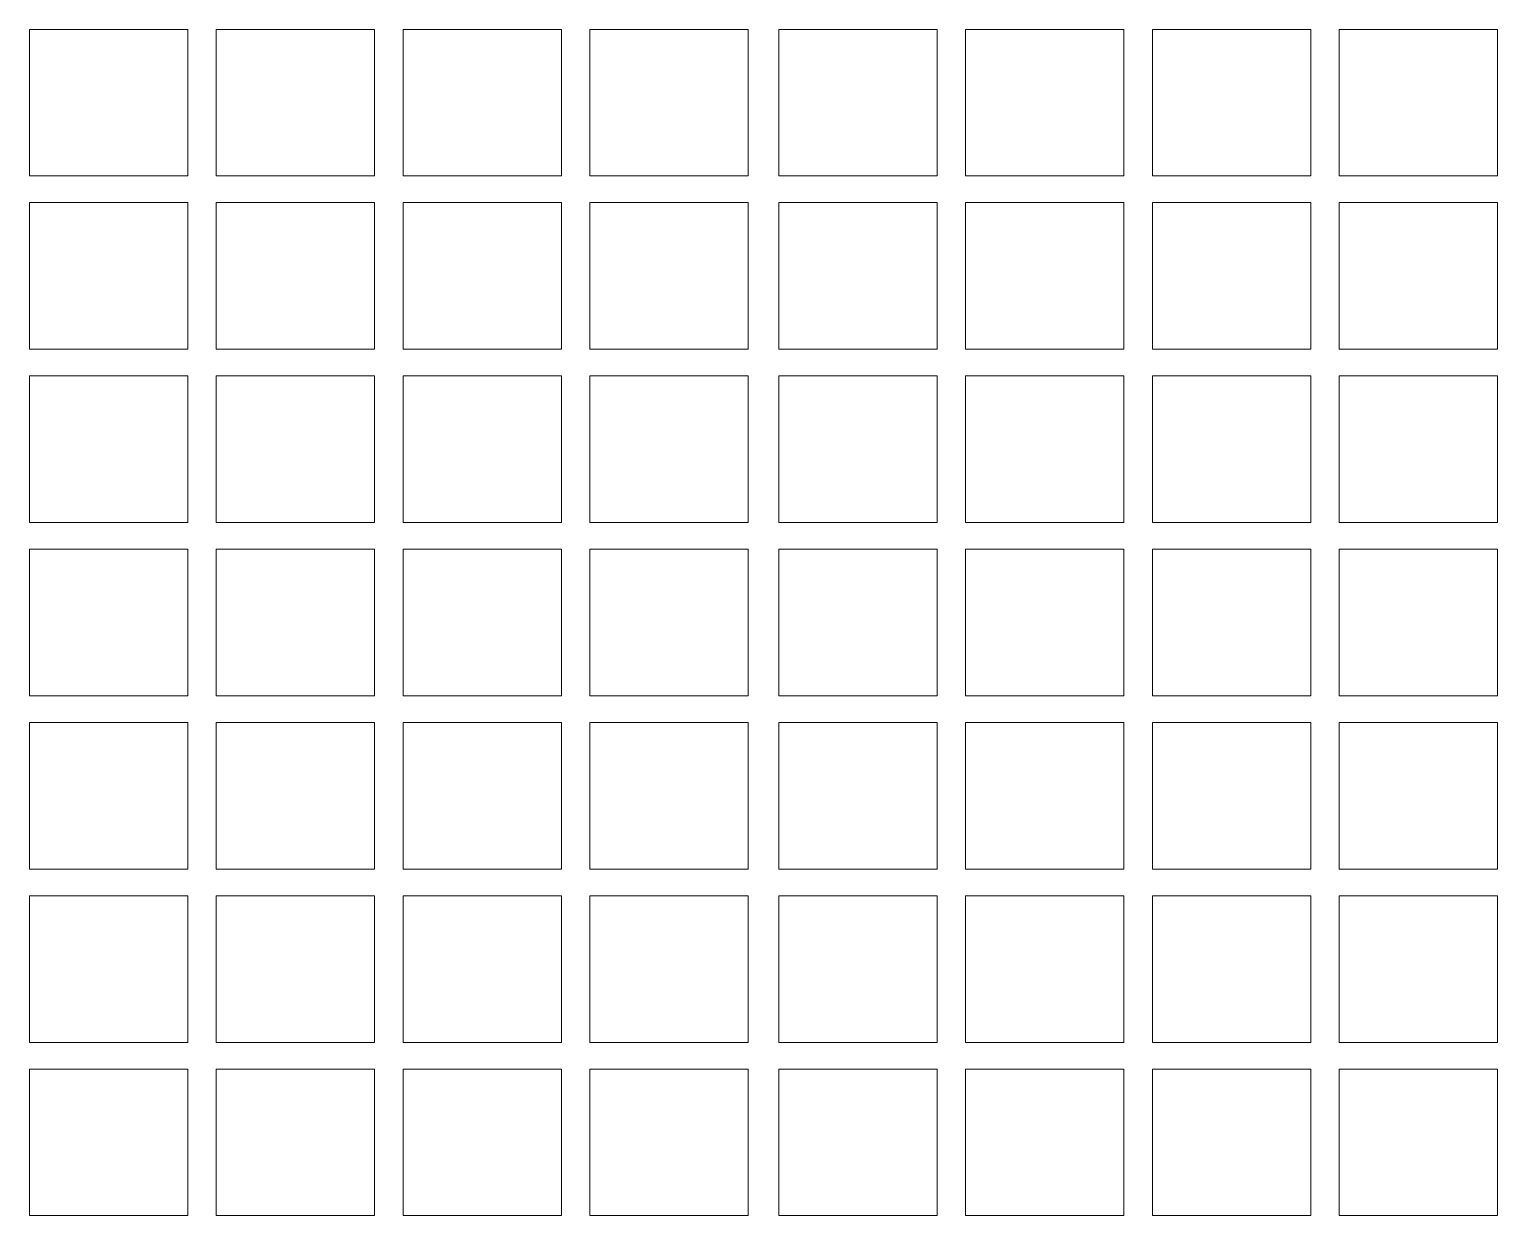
# Model space of a CAD drawing. Header units: millimetres. Extents: x -603 to 15, y -248 to 268.
# Drawn here: x -284.8 to -195.7, y 4.2 to 76.1 of the extents above; entities that cross this region are included whole.
import ezdxf

# ---------------------------------------------------------------- set-up
doc = ezdxf.new("R2010")
doc.units = ezdxf.units.MM
doc.header["$MEASUREMENT"] = 0
doc.layers.add('Camada 1', color=7, linetype='Continuous')

msp = doc.modelspace()

# ---------------------------------------------------------------- linework, layer by layer
at = {"layer": 'Camada 1', "color": 2, "lineweight": 9}
for points in [[(-275.2034, 76.1491), (-275.2034, 76.1491), (-284.8124, 76.1491), (-284.8124, 76.1491), (-284.8124, 76.1491), (-284.8124, 76.1491), (-284.8124, 67.2528), (-284.8124, 67.2528), (-284.8124, 67.2528), (-284.8124, 67.2528), (-275.2034, 67.2528), (-275.2034, 67.2528), (-275.2034, 67.2528), (-275.2034, 67.2528), (-275.2034, 76.1491), (-275.2034, 76.1491)], [(-263.8626, 76.1491), (-263.8626, 76.1491), (-273.4716, 76.1491), (-273.4716, 76.1491), (-273.4716, 76.1491), (-273.4716, 76.1491), (-273.4716, 67.2528), (-273.4716, 67.2528), (-273.4716, 67.2528), (-273.4716, 67.2528), (-263.8626, 67.2528), (-263.8626, 67.2528), (-263.8626, 67.2528), (-263.8626, 67.2528), (-263.8626, 76.1491), (-263.8626, 76.1491)], [(-252.5218, 76.1491), (-252.5218, 76.1491), (-262.1308, 76.1491), (-262.1308, 76.1491), (-262.1308, 76.1491), (-262.1308, 76.1491), (-262.1308, 67.2528), (-262.1308, 67.2528), (-262.1308, 67.2528), (-262.1308, 67.2528), (-252.5218, 67.2528), (-252.5218, 67.2528), (-252.5218, 67.2528), (-252.5218, 67.2528), (-252.5218, 76.1491), (-252.5218, 76.1491)], [(-241.1811, 76.1491), (-241.1811, 76.1491), (-250.7901, 76.1491), (-250.7901, 76.1491), (-250.7901, 76.1491), (-250.7901, 76.1491), (-250.7901, 67.2528), (-250.7901, 67.2528), (-250.7901, 67.2528), (-250.7901, 67.2528), (-241.1811, 67.2528), (-241.1811, 67.2528), (-241.1811, 67.2528), (-241.1811, 67.2528), (-241.1811, 76.1491), (-241.1811, 76.1491)], [(-229.7201, 76.1491), (-229.7201, 76.1491), (-239.3291, 76.1491), (-239.3291, 76.1491), (-239.3291, 76.1491), (-239.3291, 76.1491), (-239.3291, 67.2528), (-239.3291, 67.2528), (-239.3291, 67.2528), (-239.3291, 67.2528), (-229.7201, 67.2528), (-229.7201, 67.2528), (-229.7201, 67.2528), (-229.7201, 67.2528), (-229.7201, 76.1491), (-229.7201, 76.1491)], [(-218.3793, 76.1491), (-218.3793, 76.1491), (-227.9883, 76.1491), (-227.9883, 76.1491), (-227.9883, 76.1491), (-227.9883, 76.1491), (-227.9883, 67.2528), (-227.9883, 67.2528), (-227.9883, 67.2528), (-227.9883, 67.2528), (-218.3793, 67.2528), (-218.3793, 67.2528), (-218.3793, 67.2528), (-218.3793, 67.2528), (-218.3793, 76.1491), (-218.3793, 76.1491)], [(-207.0385, 76.1491), (-207.0385, 76.1491), (-216.6475, 76.1491), (-216.6475, 76.1491), (-216.6475, 76.1491), (-216.6475, 76.1491), (-216.6475, 67.2528), (-216.6475, 67.2528), (-216.6475, 67.2528), (-216.6475, 67.2528), (-207.0385, 67.2528), (-207.0385, 67.2528), (-207.0385, 67.2528), (-207.0385, 67.2528), (-207.0385, 76.1491), (-207.0385, 76.1491)], [(-195.6978, 76.1491), (-195.6978, 76.1491), (-205.3068, 76.1491), (-205.3068, 76.1491), (-205.3068, 76.1491), (-205.3068, 76.1491), (-205.3068, 67.2528), (-205.3068, 67.2528), (-205.3068, 67.2528), (-205.3068, 67.2528), (-195.6978, 67.2528), (-195.6978, 67.2528), (-195.6978, 67.2528), (-195.6978, 67.2528), (-195.6978, 76.1491), (-195.6978, 76.1491)], [(-275.2034, 65.6353), (-275.2034, 65.6353), (-284.8124, 65.6353), (-284.8124, 65.6353), (-284.8124, 65.6353), (-284.8124, 65.6353), (-284.8124, 56.7391), (-284.8124, 56.7391), (-284.8124, 56.7391), (-284.8124, 56.7391), (-275.2034, 56.7391), (-275.2034, 56.7391), (-275.2034, 56.7391), (-275.2034, 56.7391), (-275.2034, 65.6353), (-275.2034, 65.6353)], [(-263.8626, 65.6353), (-263.8626, 65.6353), (-273.4716, 65.6353), (-273.4716, 65.6353), (-273.4716, 65.6353), (-273.4716, 65.6353), (-273.4716, 56.7391), (-273.4716, 56.7391), (-273.4716, 56.7391), (-273.4716, 56.7391), (-263.8626, 56.7391), (-263.8626, 56.7391), (-263.8626, 56.7391), (-263.8626, 56.7391), (-263.8626, 65.6353), (-263.8626, 65.6353)], [(-252.5218, 65.6353), (-252.5218, 65.6353), (-262.1308, 65.6353), (-262.1308, 65.6353), (-262.1308, 65.6353), (-262.1308, 65.6353), (-262.1308, 56.7391), (-262.1308, 56.7391), (-262.1308, 56.7391), (-262.1308, 56.7391), (-252.5218, 56.7391), (-252.5218, 56.7391), (-252.5218, 56.7391), (-252.5218, 56.7391), (-252.5218, 65.6353), (-252.5218, 65.6353)], [(-241.1811, 65.6353), (-241.1811, 65.6353), (-250.7901, 65.6353), (-250.7901, 65.6353), (-250.7901, 65.6353), (-250.7901, 65.6353), (-250.7901, 56.7391), (-250.7901, 56.7391), (-250.7901, 56.7391), (-250.7901, 56.7391), (-241.1811, 56.7391), (-241.1811, 56.7391), (-241.1811, 56.7391), (-241.1811, 56.7391), (-241.1811, 65.6353), (-241.1811, 65.6353)], [(-229.7201, 65.6353), (-229.7201, 65.6353), (-239.3291, 65.6353), (-239.3291, 65.6353), (-239.3291, 65.6353), (-239.3291, 65.6353), (-239.3291, 56.7391), (-239.3291, 56.7391), (-239.3291, 56.7391), (-239.3291, 56.7391), (-229.7201, 56.7391), (-229.7201, 56.7391), (-229.7201, 56.7391), (-229.7201, 56.7391), (-229.7201, 65.6353), (-229.7201, 65.6353)], [(-218.3793, 65.6353), (-218.3793, 65.6353), (-227.9883, 65.6353), (-227.9883, 65.6353), (-227.9883, 65.6353), (-227.9883, 65.6353), (-227.9883, 56.7391), (-227.9883, 56.7391), (-227.9883, 56.7391), (-227.9883, 56.7391), (-218.3793, 56.7391), (-218.3793, 56.7391), (-218.3793, 56.7391), (-218.3793, 56.7391), (-218.3793, 65.6353), (-218.3793, 65.6353)], [(-207.0385, 65.6353), (-207.0385, 65.6353), (-216.6475, 65.6353), (-216.6475, 65.6353), (-216.6475, 65.6353), (-216.6475, 65.6353), (-216.6475, 56.7391), (-216.6475, 56.7391), (-216.6475, 56.7391), (-216.6475, 56.7391), (-207.0385, 56.7391), (-207.0385, 56.7391), (-207.0385, 56.7391), (-207.0385, 56.7391), (-207.0385, 65.6353), (-207.0385, 65.6353)], [(-195.6978, 65.6353), (-195.6978, 65.6353), (-205.3068, 65.6353), (-205.3068, 65.6353), (-205.3068, 65.6353), (-205.3068, 65.6353), (-205.3068, 56.7391), (-205.3068, 56.7391), (-205.3068, 56.7391), (-205.3068, 56.7391), (-195.6978, 56.7391), (-195.6978, 56.7391), (-195.6978, 56.7391), (-195.6978, 56.7391), (-195.6978, 65.6353), (-195.6978, 65.6353)], [(-275.2034, 55.1216), (-275.2034, 55.1216), (-284.8124, 55.1216), (-284.8124, 55.1216), (-284.8124, 55.1216), (-284.8124, 55.1216), (-284.8124, 46.2253), (-284.8124, 46.2253), (-284.8124, 46.2253), (-284.8124, 46.2253), (-275.2034, 46.2253), (-275.2034, 46.2253), (-275.2034, 46.2253), (-275.2034, 46.2253), (-275.2034, 55.1216), (-275.2034, 55.1216)], [(-263.8626, 55.1216), (-263.8626, 55.1216), (-273.4716, 55.1216), (-273.4716, 55.1216), (-273.4716, 55.1216), (-273.4716, 55.1216), (-273.4716, 46.2253), (-273.4716, 46.2253), (-273.4716, 46.2253), (-273.4716, 46.2253), (-263.8626, 46.2253), (-263.8626, 46.2253), (-263.8626, 46.2253), (-263.8626, 46.2253), (-263.8626, 55.1216), (-263.8626, 55.1216)], [(-252.5218, 55.1216), (-252.5218, 55.1216), (-262.1308, 55.1216), (-262.1308, 55.1216), (-262.1308, 55.1216), (-262.1308, 55.1216), (-262.1308, 46.2253), (-262.1308, 46.2253), (-262.1308, 46.2253), (-262.1308, 46.2253), (-252.5218, 46.2253), (-252.5218, 46.2253), (-252.5218, 46.2253), (-252.5218, 46.2253), (-252.5218, 55.1216), (-252.5218, 55.1216)], [(-241.1811, 55.1216), (-241.1811, 55.1216), (-250.7901, 55.1216), (-250.7901, 55.1216), (-250.7901, 55.1216), (-250.7901, 55.1216), (-250.7901, 46.2253), (-250.7901, 46.2253), (-250.7901, 46.2253), (-250.7901, 46.2253), (-241.1811, 46.2253), (-241.1811, 46.2253), (-241.1811, 46.2253), (-241.1811, 46.2253), (-241.1811, 55.1216), (-241.1811, 55.1216)], [(-229.7201, 55.1216), (-229.7201, 55.1216), (-239.3291, 55.1216), (-239.3291, 55.1216), (-239.3291, 55.1216), (-239.3291, 55.1216), (-239.3291, 46.2253), (-239.3291, 46.2253), (-239.3291, 46.2253), (-239.3291, 46.2253), (-229.7201, 46.2253), (-229.7201, 46.2253), (-229.7201, 46.2253), (-229.7201, 46.2253), (-229.7201, 55.1216), (-229.7201, 55.1216)], [(-218.3793, 55.1216), (-218.3793, 55.1216), (-227.9883, 55.1216), (-227.9883, 55.1216), (-227.9883, 55.1216), (-227.9883, 55.1216), (-227.9883, 46.2253), (-227.9883, 46.2253), (-227.9883, 46.2253), (-227.9883, 46.2253), (-218.3793, 46.2253), (-218.3793, 46.2253), (-218.3793, 46.2253), (-218.3793, 46.2253), (-218.3793, 55.1216), (-218.3793, 55.1216)], [(-207.0385, 55.1216), (-207.0385, 55.1216), (-216.6475, 55.1216), (-216.6475, 55.1216), (-216.6475, 55.1216), (-216.6475, 55.1216), (-216.6475, 46.2253), (-216.6475, 46.2253), (-216.6475, 46.2253), (-216.6475, 46.2253), (-207.0385, 46.2253), (-207.0385, 46.2253), (-207.0385, 46.2253), (-207.0385, 46.2253), (-207.0385, 55.1216), (-207.0385, 55.1216)], [(-195.6978, 55.1216), (-195.6978, 55.1216), (-205.3068, 55.1216), (-205.3068, 55.1216), (-205.3068, 55.1216), (-205.3068, 55.1216), (-205.3068, 46.2253), (-205.3068, 46.2253), (-205.3068, 46.2253), (-205.3068, 46.2253), (-195.6978, 46.2253), (-195.6978, 46.2253), (-195.6978, 46.2253), (-195.6978, 46.2253), (-195.6978, 55.1216), (-195.6978, 55.1216)], [(-275.2034, 44.6078), (-275.2034, 44.6078), (-284.8124, 44.6078), (-284.8124, 44.6078), (-284.8124, 44.6078), (-284.8124, 44.6078), (-284.8124, 35.7116), (-284.8124, 35.7116), (-284.8124, 35.7116), (-284.8124, 35.7116), (-275.2034, 35.7116), (-275.2034, 35.7116), (-275.2034, 35.7116), (-275.2034, 35.7116), (-275.2034, 44.6078), (-275.2034, 44.6078)], [(-263.8626, 44.6078), (-263.8626, 44.6078), (-273.4716, 44.6078), (-273.4716, 44.6078), (-273.4716, 44.6078), (-273.4716, 44.6078), (-273.4716, 35.7116), (-273.4716, 35.7116), (-273.4716, 35.7116), (-273.4716, 35.7116), (-263.8626, 35.7116), (-263.8626, 35.7116), (-263.8626, 35.7116), (-263.8626, 35.7116), (-263.8626, 44.6078), (-263.8626, 44.6078)], [(-252.5218, 44.6078), (-252.5218, 44.6078), (-262.1308, 44.6078), (-262.1308, 44.6078), (-262.1308, 44.6078), (-262.1308, 44.6078), (-262.1308, 35.7116), (-262.1308, 35.7116), (-262.1308, 35.7116), (-262.1308, 35.7116), (-252.5218, 35.7116), (-252.5218, 35.7116), (-252.5218, 35.7116), (-252.5218, 35.7116), (-252.5218, 44.6078), (-252.5218, 44.6078)], [(-241.1811, 44.6078), (-241.1811, 44.6078), (-250.7901, 44.6078), (-250.7901, 44.6078), (-250.7901, 44.6078), (-250.7901, 44.6078), (-250.7901, 35.7116), (-250.7901, 35.7116), (-250.7901, 35.7116), (-250.7901, 35.7116), (-241.1811, 35.7116), (-241.1811, 35.7116), (-241.1811, 35.7116), (-241.1811, 35.7116), (-241.1811, 44.6078), (-241.1811, 44.6078)], [(-229.7201, 44.6078), (-229.7201, 44.6078), (-239.3291, 44.6078), (-239.3291, 44.6078), (-239.3291, 44.6078), (-239.3291, 44.6078), (-239.3291, 35.7116), (-239.3291, 35.7116), (-239.3291, 35.7116), (-239.3291, 35.7116), (-229.7201, 35.7116), (-229.7201, 35.7116), (-229.7201, 35.7116), (-229.7201, 35.7116), (-229.7201, 44.6078), (-229.7201, 44.6078)], [(-218.3793, 44.6078), (-218.3793, 44.6078), (-227.9883, 44.6078), (-227.9883, 44.6078), (-227.9883, 44.6078), (-227.9883, 44.6078), (-227.9883, 35.7116), (-227.9883, 35.7116), (-227.9883, 35.7116), (-227.9883, 35.7116), (-218.3793, 35.7116), (-218.3793, 35.7116), (-218.3793, 35.7116), (-218.3793, 35.7116), (-218.3793, 44.6078), (-218.3793, 44.6078)], [(-207.0385, 44.6078), (-207.0385, 44.6078), (-216.6475, 44.6078), (-216.6475, 44.6078), (-216.6475, 44.6078), (-216.6475, 44.6078), (-216.6475, 35.7116), (-216.6475, 35.7116), (-216.6475, 35.7116), (-216.6475, 35.7116), (-207.0385, 35.7116), (-207.0385, 35.7116), (-207.0385, 35.7116), (-207.0385, 35.7116), (-207.0385, 44.6078), (-207.0385, 44.6078)], [(-195.6978, 44.6078), (-195.6978, 44.6078), (-205.3068, 44.6078), (-205.3068, 44.6078), (-205.3068, 44.6078), (-205.3068, 44.6078), (-205.3068, 35.7116), (-205.3068, 35.7116), (-205.3068, 35.7116), (-205.3068, 35.7116), (-195.6978, 35.7116), (-195.6978, 35.7116), (-195.6978, 35.7116), (-195.6978, 35.7116), (-195.6978, 44.6078), (-195.6978, 44.6078)], [(-275.2034, 34.0941), (-275.2034, 34.0941), (-284.8124, 34.0941), (-284.8124, 34.0941), (-284.8124, 34.0941), (-284.8124, 34.0941), (-284.8124, 25.1978), (-284.8124, 25.1978), (-284.8124, 25.1978), (-284.8124, 25.1978), (-275.2034, 25.1978), (-275.2034, 25.1978), (-275.2034, 25.1978), (-275.2034, 25.1978), (-275.2034, 34.0941), (-275.2034, 34.0941)], [(-263.8626, 34.0941), (-263.8626, 34.0941), (-273.4716, 34.0941), (-273.4716, 34.0941), (-273.4716, 34.0941), (-273.4716, 34.0941), (-273.4716, 25.1978), (-273.4716, 25.1978), (-273.4716, 25.1978), (-273.4716, 25.1978), (-263.8626, 25.1978), (-263.8626, 25.1978), (-263.8626, 25.1978), (-263.8626, 25.1978), (-263.8626, 34.0941), (-263.8626, 34.0941)], [(-252.5218, 34.0941), (-252.5218, 34.0941), (-262.1308, 34.0941), (-262.1308, 34.0941), (-262.1308, 34.0941), (-262.1308, 34.0941), (-262.1308, 25.1978), (-262.1308, 25.1978), (-262.1308, 25.1978), (-262.1308, 25.1978), (-252.5218, 25.1978), (-252.5218, 25.1978), (-252.5218, 25.1978), (-252.5218, 25.1978), (-252.5218, 34.0941), (-252.5218, 34.0941)], [(-241.1811, 34.0941), (-241.1811, 34.0941), (-250.7901, 34.0941), (-250.7901, 34.0941), (-250.7901, 34.0941), (-250.7901, 34.0941), (-250.7901, 25.1978), (-250.7901, 25.1978), (-250.7901, 25.1978), (-250.7901, 25.1978), (-241.1811, 25.1978), (-241.1811, 25.1978), (-241.1811, 25.1978), (-241.1811, 25.1978), (-241.1811, 34.0941), (-241.1811, 34.0941)], [(-229.7201, 34.0941), (-229.7201, 34.0941), (-239.3291, 34.0941), (-239.3291, 34.0941), (-239.3291, 34.0941), (-239.3291, 34.0941), (-239.3291, 25.1978), (-239.3291, 25.1978), (-239.3291, 25.1978), (-239.3291, 25.1978), (-229.7201, 25.1978), (-229.7201, 25.1978), (-229.7201, 25.1978), (-229.7201, 25.1978), (-229.7201, 34.0941), (-229.7201, 34.0941)], [(-218.3793, 34.0941), (-218.3793, 34.0941), (-227.9883, 34.0941), (-227.9883, 34.0941), (-227.9883, 34.0941), (-227.9883, 34.0941), (-227.9883, 25.1978), (-227.9883, 25.1978), (-227.9883, 25.1978), (-227.9883, 25.1978), (-218.3793, 25.1978), (-218.3793, 25.1978), (-218.3793, 25.1978), (-218.3793, 25.1978), (-218.3793, 34.0941), (-218.3793, 34.0941)], [(-207.0385, 34.0941), (-207.0385, 34.0941), (-216.6475, 34.0941), (-216.6475, 34.0941), (-216.6475, 34.0941), (-216.6475, 34.0941), (-216.6475, 25.1978), (-216.6475, 25.1978), (-216.6475, 25.1978), (-216.6475, 25.1978), (-207.0385, 25.1978), (-207.0385, 25.1978), (-207.0385, 25.1978), (-207.0385, 25.1978), (-207.0385, 34.0941), (-207.0385, 34.0941)], [(-195.6978, 34.0941), (-195.6978, 34.0941), (-205.3068, 34.0941), (-205.3068, 34.0941), (-205.3068, 34.0941), (-205.3068, 34.0941), (-205.3068, 25.1978), (-205.3068, 25.1978), (-205.3068, 25.1978), (-205.3068, 25.1978), (-195.6978, 25.1978), (-195.6978, 25.1978), (-195.6978, 25.1978), (-195.6978, 25.1978), (-195.6978, 34.0941), (-195.6978, 34.0941)], [(-275.2034, 23.5803), (-275.2034, 23.5803), (-284.8124, 23.5803), (-284.8124, 23.5803), (-284.8124, 23.5803), (-284.8124, 23.5803), (-284.8124, 14.6841), (-284.8124, 14.6841), (-284.8124, 14.6841), (-284.8124, 14.6841), (-275.2034, 14.6841), (-275.2034, 14.6841), (-275.2034, 14.6841), (-275.2034, 14.6841), (-275.2034, 23.5803), (-275.2034, 23.5803)], [(-263.8626, 23.5803), (-263.8626, 23.5803), (-273.4716, 23.5803), (-273.4716, 23.5803), (-273.4716, 23.5803), (-273.4716, 23.5803), (-273.4716, 14.6841), (-273.4716, 14.6841), (-273.4716, 14.6841), (-273.4716, 14.6841), (-263.8626, 14.6841), (-263.8626, 14.6841), (-263.8626, 14.6841), (-263.8626, 14.6841), (-263.8626, 23.5803), (-263.8626, 23.5803)], [(-252.5218, 23.5803), (-252.5218, 23.5803), (-262.1308, 23.5803), (-262.1308, 23.5803), (-262.1308, 23.5803), (-262.1308, 23.5803), (-262.1308, 14.6841), (-262.1308, 14.6841), (-262.1308, 14.6841), (-262.1308, 14.6841), (-252.5218, 14.6841), (-252.5218, 14.6841), (-252.5218, 14.6841), (-252.5218, 14.6841), (-252.5218, 23.5803), (-252.5218, 23.5803)], [(-241.1811, 23.5803), (-241.1811, 23.5803), (-250.7901, 23.5803), (-250.7901, 23.5803), (-250.7901, 23.5803), (-250.7901, 23.5803), (-250.7901, 14.6841), (-250.7901, 14.6841), (-250.7901, 14.6841), (-250.7901, 14.6841), (-241.1811, 14.6841), (-241.1811, 14.6841), (-241.1811, 14.6841), (-241.1811, 14.6841), (-241.1811, 23.5803), (-241.1811, 23.5803)], [(-229.7201, 23.5803), (-229.7201, 23.5803), (-239.3291, 23.5803), (-239.3291, 23.5803), (-239.3291, 23.5803), (-239.3291, 23.5803), (-239.3291, 14.6841), (-239.3291, 14.6841), (-239.3291, 14.6841), (-239.3291, 14.6841), (-229.7201, 14.6841), (-229.7201, 14.6841), (-229.7201, 14.6841), (-229.7201, 14.6841), (-229.7201, 23.5803), (-229.7201, 23.5803)], [(-218.3793, 23.5803), (-218.3793, 23.5803), (-227.9883, 23.5803), (-227.9883, 23.5803), (-227.9883, 23.5803), (-227.9883, 23.5803), (-227.9883, 14.6841), (-227.9883, 14.6841), (-227.9883, 14.6841), (-227.9883, 14.6841), (-218.3793, 14.6841), (-218.3793, 14.6841), (-218.3793, 14.6841), (-218.3793, 14.6841), (-218.3793, 23.5803), (-218.3793, 23.5803)], [(-207.0385, 23.5803), (-207.0385, 23.5803), (-216.6475, 23.5803), (-216.6475, 23.5803), (-216.6475, 23.5803), (-216.6475, 23.5803), (-216.6475, 14.6841), (-216.6475, 14.6841), (-216.6475, 14.6841), (-216.6475, 14.6841), (-207.0385, 14.6841), (-207.0385, 14.6841), (-207.0385, 14.6841), (-207.0385, 14.6841), (-207.0385, 23.5803), (-207.0385, 23.5803)], [(-195.6978, 23.5803), (-195.6978, 23.5803), (-205.3068, 23.5803), (-205.3068, 23.5803), (-205.3068, 23.5803), (-205.3068, 23.5803), (-205.3068, 14.6841), (-205.3068, 14.6841), (-205.3068, 14.6841), (-205.3068, 14.6841), (-195.6978, 14.6841), (-195.6978, 14.6841), (-195.6978, 14.6841), (-195.6978, 14.6841), (-195.6978, 23.5803), (-195.6978, 23.5803)], [(-275.2034, 13.0666), (-275.2034, 13.0666), (-284.8124, 13.0666), (-284.8124, 13.0666), (-284.8124, 13.0666), (-284.8124, 13.0666), (-284.8124, 4.1703), (-284.8124, 4.1703), (-284.8124, 4.1703), (-284.8124, 4.1703), (-275.2034, 4.1703), (-275.2034, 4.1703), (-275.2034, 4.1703), (-275.2034, 4.1703), (-275.2034, 13.0666), (-275.2034, 13.0666)], [(-263.8626, 13.0666), (-263.8626, 13.0666), (-273.4716, 13.0666), (-273.4716, 13.0666), (-273.4716, 13.0666), (-273.4716, 13.0666), (-273.4716, 4.1703), (-273.4716, 4.1703), (-273.4716, 4.1703), (-273.4716, 4.1703), (-263.8626, 4.1703), (-263.8626, 4.1703), (-263.8626, 4.1703), (-263.8626, 4.1703), (-263.8626, 13.0666), (-263.8626, 13.0666)], [(-252.5218, 13.0666), (-252.5218, 13.0666), (-262.1308, 13.0666), (-262.1308, 13.0666), (-262.1308, 13.0666), (-262.1308, 13.0666), (-262.1308, 4.1703), (-262.1308, 4.1703), (-262.1308, 4.1703), (-262.1308, 4.1703), (-252.5218, 4.1703), (-252.5218, 4.1703), (-252.5218, 4.1703), (-252.5218, 4.1703), (-252.5218, 13.0666), (-252.5218, 13.0666)], [(-241.1811, 13.0666), (-241.1811, 13.0666), (-250.7901, 13.0666), (-250.7901, 13.0666), (-250.7901, 13.0666), (-250.7901, 13.0666), (-250.7901, 4.1703), (-250.7901, 4.1703), (-250.7901, 4.1703), (-250.7901, 4.1703), (-241.1811, 4.1703), (-241.1811, 4.1703), (-241.1811, 4.1703), (-241.1811, 4.1703), (-241.1811, 13.0666), (-241.1811, 13.0666)], [(-229.7201, 13.0666), (-229.7201, 13.0666), (-239.3291, 13.0666), (-239.3291, 13.0666), (-239.3291, 13.0666), (-239.3291, 13.0666), (-239.3291, 4.1703), (-239.3291, 4.1703), (-239.3291, 4.1703), (-239.3291, 4.1703), (-229.7201, 4.1703), (-229.7201, 4.1703), (-229.7201, 4.1703), (-229.7201, 4.1703), (-229.7201, 13.0666), (-229.7201, 13.0666)], [(-218.3793, 13.0666), (-218.3793, 13.0666), (-227.9883, 13.0666), (-227.9883, 13.0666), (-227.9883, 13.0666), (-227.9883, 13.0666), (-227.9883, 4.1703), (-227.9883, 4.1703), (-227.9883, 4.1703), (-227.9883, 4.1703), (-218.3793, 4.1703), (-218.3793, 4.1703), (-218.3793, 4.1703), (-218.3793, 4.1703), (-218.3793, 13.0666), (-218.3793, 13.0666)], [(-207.0385, 13.0666), (-207.0385, 13.0666), (-216.6475, 13.0666), (-216.6475, 13.0666), (-216.6475, 13.0666), (-216.6475, 13.0666), (-216.6475, 4.1703), (-216.6475, 4.1703), (-216.6475, 4.1703), (-216.6475, 4.1703), (-207.0385, 4.1703), (-207.0385, 4.1703), (-207.0385, 4.1703), (-207.0385, 4.1703), (-207.0385, 13.0666), (-207.0385, 13.0666)], [(-195.6978, 13.0666), (-195.6978, 13.0666), (-205.3068, 13.0666), (-205.3068, 13.0666), (-205.3068, 13.0666), (-205.3068, 13.0666), (-205.3068, 4.1703), (-205.3068, 4.1703), (-205.3068, 4.1703), (-205.3068, 4.1703), (-195.6978, 4.1703), (-195.6978, 4.1703), (-195.6978, 4.1703), (-195.6978, 4.1703), (-195.6978, 13.0666), (-195.6978, 13.0666)]]:
    msp.add_open_spline(points, degree=3, knots=[0, 0, 0, 0, 0.2, 0.2, 0.2, 0.2, 0.4, 0.4, 0.4, 0.4, 0.6, 0.6, 0.6, 0.6, 1, 1, 1, 1], dxfattribs=at)

doc.saveas('drawing.dxf')
